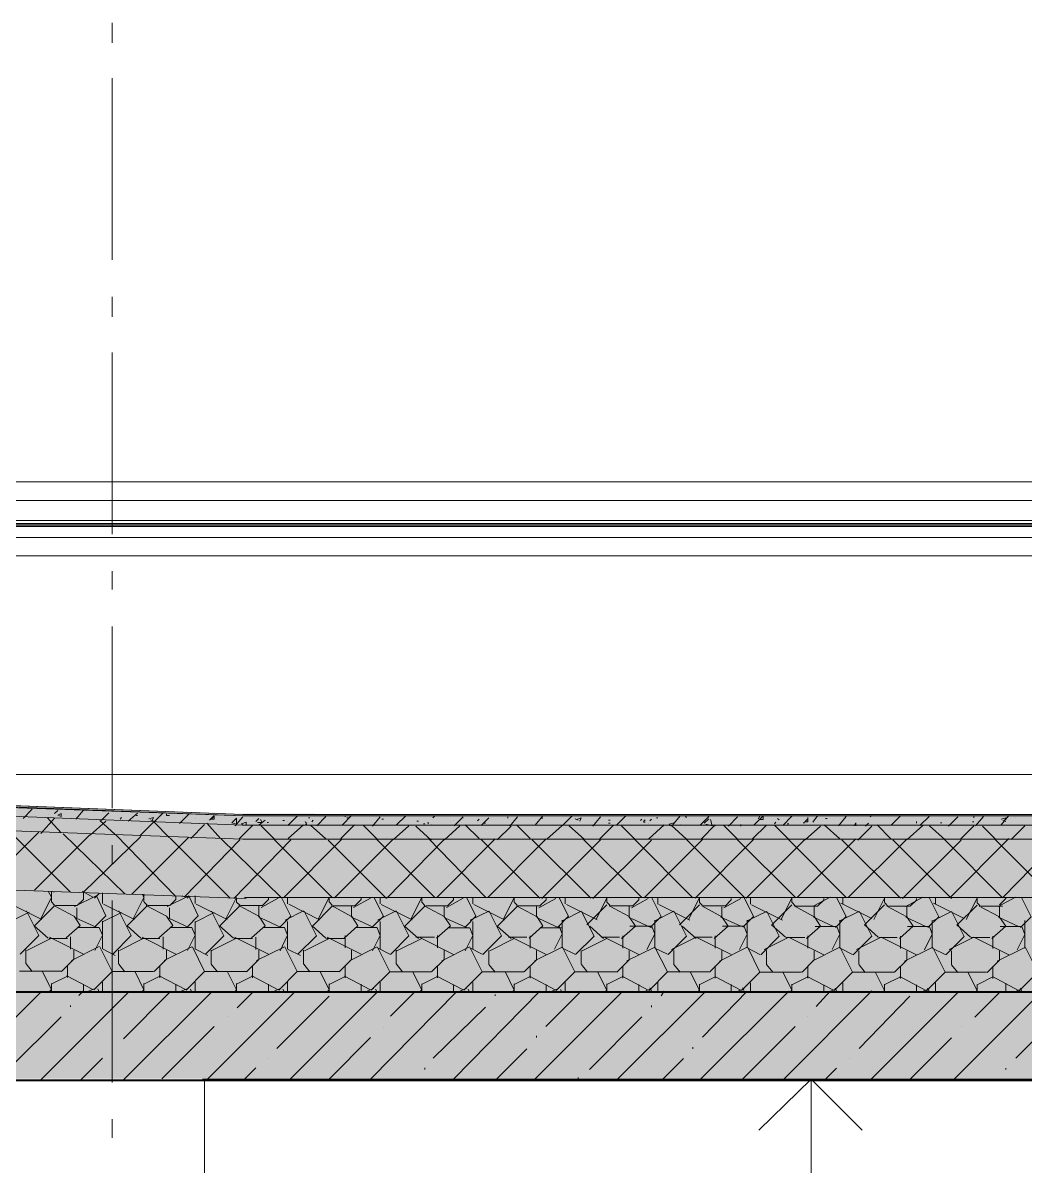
# Model space of a CAD drawing. Header units: millimetres. Extents: x -135211 to 49383, y -8033 to 228499.
# Drawn here: x -23593 to -20838, y 18884 to 22026 of the extents above; entities that cross this region are included whole.
import ezdxf

# ---------------------------------------------------------------- set-up
doc = ezdxf.new("R2010")
doc.units = ezdxf.units.MM
doc.layers.add('PDF _Геометрия', color=7, linetype='Continuous', true_color=0x1d1d1d)
doc.layers.add('PDF _Сплошная заливка', color=7, linetype='Continuous', true_color=0xffffff)

msp = doc.modelspace()

# ---------------------------------------------------------------- hatches: boundary and pattern name
at = {"layer": 'PDF _Сплошная заливка', "transparency": 33554559}
h = msp.add_hatch(color=256, dxfattribs=at)
h.paths.add_polyline_path([(-4971, 19881.6), (-5834.6, 19864.7), (-5834.6, 19843.5), (-5021.8, 19856.2), (-4755.1, 19856.2), (-4755.1, 19881.6)])
h.paths.add_polyline_path([(-263.8, 19932.4), (-263.8, 19953.9), (-752.3, 19953.9), (-1025.8, 19949.3), (-1284, 19945.1), (-1792, 19936.6), (-2050.2, 19932.4), (-2050.2, 19907), (-1792, 19911.3), (-1284, 19919.7), (-1025.8, 19923.9), (-517.8, 19932.4)])
h.paths.add_polyline_path([(-24290.7, 19898.6), (-24401.5, 19898.6), (-24401.5, 19877.4), (-24299.2, 19877.4), (-23969, 19864.7), (-23863.2, 19860.5), (-23533, 19847.8), (-23427.2, 19843.5), (-23097, 19830.8), (-22991.2, 19826.6), (-7646.3, 19822.4), (-7646.3, 19847.8), (-22991.2, 19852), (-23105.5, 19856.2)])
h = msp.add_hatch(color=256, dxfattribs=at)
h.paths.add_polyline_path([(-5021.8, 19856.2), (-5834.6, 19843.5), (-5834.6, 19801.2), (-4971, 19818.1), (-4755.1, 19818.1), (-4755.1, 19856.2)])
h.paths.add_polyline_path([(-263.8, 19894.3), (-263.8, 19928.5), (-750.4, 19928.5), (-1025.8, 19923.9), (-1284, 19919.7), (-1792, 19911.3), (-2050.2, 19907), (-2050.2, 19864.7), (-1377.1, 19877.4), (-1157, 19881.6), (-484, 19894.3)])
h.paths.add_polyline_path([(-24299.2, 19877.4), (-24401.5, 19877.4), (-24401.5, 19835.1), (-24290.7, 19835.1), (-23105.5, 19792.7), (-22991.2, 19788.5), (-7646.3, 19784.3), (-7646.3, 19822.4), (-22991.2, 19826.6), (-23097, 19830.8), (-23427.2, 19843.5), (-23533, 19847.8), (-23863.2, 19860.5), (-23969, 19864.7)])
h = msp.add_hatch(color=256, dxfattribs=at)
h.paths.add_polyline_path([(-4971, 19818.1), (-5834.6, 19801.2), (-5834.6, 19644.6), (-5021.8, 19657.3), (-4755.1, 19657.3), (-4755.1, 19818.1)])
h.paths.add_polyline_path([(-263.8, 19733.5), (-263.8, 19890.4), (-689, 19890.4), (-1157, 19881.6), (-1377.1, 19877.4), (-2050.2, 19864.7), (-2050.2, 19708.1), (-1792, 19712.3), (-1284, 19720.8), (-1025.8, 19725), (-517.8, 19733.5)])
h.paths.add_polyline_path([(-24290.7, 19835.1), (-24401.5, 19835.1), (-24401.5, 19674.2), (-24290.7, 19674.2), (-22987, 19627.6), (-7646.3, 19623.4), (-7646.3, 19784.3), (-22991.2, 19788.5), (-23105.5, 19792.7)])
h = msp.add_hatch(color=256, dxfattribs=at)
h.paths.add_polyline_path([(-5021.8, 19657.3), (-5834.6, 19644.6), (-5834.6, 19365.2), (-4755.1, 19365.2), (-4755.1, 19657.3)])
h.paths.add_polyline_path([(-263.8, 19365.2), (-263.8, 19729.5), (-754.4, 19729.5), (-1025.8, 19725), (-1284, 19720.8), (-1792, 19712.3), (-2050.2, 19708.1), (-2050.2, 19365.2)])
h.paths.add_polyline_path([(-24290.7, 19674.2), (-24401.5, 19674.2), (-24401.5, 19365.2), (-7646.3, 19365.2), (-7646.3, 19623.4), (-22987, 19627.6)])
h = msp.add_hatch(color=256, dxfattribs=at)
h.paths.add_polyline_path([(-77398.8, 19123.9), (-77398.8, 19364.2), (-103546, 19364.2), (-103546, 19123.9)])
h.paths.add_polyline_path([(146.8, 19123.9), (146.8, 19364.2), (-2304.2, 19364.2), (-2304.2, 19123.9)])
h.paths.add_polyline_path([(-4501.1, 19123.9), (-4501.1, 19364.2), (-25450.6, 19364.2), (-25450.6, 19123.9)])
h.paths.add_polyline_path([(-26102.5, 19123.9), (-26102.5, 19364.2), (-26352.2, 19364.2), (-26352.2, 19123.9)])

# ---------------------------------------------------------------- linework, layer by layer
at = {"layer": 'PDF _Геометрия', "color": 7, "lineweight": 9}
for points in [[(-23347.9, 21971.2), (-23347.9, 22026.2)], [(-23347.9, 21374.4), (-23347.9, 21873.8)], [(-23347.9, 21217.7), (-23347.9, 21272.7)], [(-23347.9, 20620.8), (-23347.9, 21120.3)], [(-7616, 20764.2), (-24430.7, 20764.2)], [(-7616, 20713.4), (-24430.7, 20713.4)], [(-7616, 20658.4), (-24430.7, 20658.4)], [(-24430.7, 20649.9), (-7616, 20649.9)], [(-12082, 20647.9), (-24426.4, 20647.9)], [(-24430.7, 20641.4), (-7616, 20641.4)], [(-12082, 20643.7), (-24426.4, 20643.7)], [(-23347.9, 20468.4), (-23347.9, 20519.3)], [(-23347.9, 19867.3), (-23347.9, 20366.9)], [(-24397.9, 19960.4), (-7651.1, 19960.4)], [(-24398, 19905.5), (-22988.2, 19850.4), (-24406.1, 19905.5)], [(-24405.7, 19363.4), (-7642.4, 19363.4), (-7642.4, 19621.6), (-7642.4, 19782.5), (-7642.4, 19820.6), (-7642.4, 19846), (-7642.4, 19850.2), (-22987.5, 19850.2)], [(-23347.9, 19714.9), (-23347.9, 19765.8)], [(-23347.9, 19113.8), (-23347.9, 19613.4)], [(-23592.7, 19119.9), (-23093.4, 19119.9), (-23093.4, 15237.9), (-23093.4, 15839), (-23093.4, 18539.9), (-23093.4, 19119.9)], [(-18197.5, 19123), (-23099.2, 19123)], [(-21854.5, 19120.7), (-21689.6, 19120.7)], [(-21693.1, 19122.5), (-21426.4, 19122.5), (-21426.4, 18821.9)], [(-21578, 19122), (-21277.2, 19122)], [(-23347.9, 18961.4), (-23347.9, 19012.2)]]:
    msp.add_lwpolyline(points, dxfattribs=at)
for points in [[(-24430.7, 20611.8), (-7616, 20611.8)], [(-24430.7, 20561), (-7616, 20561)]]:
    msp.add_lwpolyline(points, close=True, dxfattribs=at)
at = {"layer": 'PDF _Геометрия', "color": 7, "lineweight": 20}
for points in [[(-24406.1, 19897), (-22988.2, 19846.2), (-24406.1, 19901.3)], [(-22988.2, 19820.8), (-24406.1, 19875.8)], [(-22988.2, 19782.7), (-24406.1, 19833.5)], [(-7642.4, 19820.6), (-22987.5, 19820.6)], [(-7642.4, 19782.5), (-22987.5, 19782.5)], [(-22979.4, 19619.5), (-24401.5, 19670.3)], [(-7642.4, 19621.6), (-22983.7, 19621.6)]]:
    msp.add_lwpolyline(points, dxfattribs=at)
at = {"layer": 'PDF _Геометрия', "lineweight": 9}
for points in [[(-23592.8, 19839.3), (-23567.2, 19864.8)], [(-23447.7, 19836.9), (-23426.9, 19862.3)], [(-23544.2, 19798.1), (-23505.8, 19840.4)], [(-23488.3, 19799.9), (-23526.6, 19842.3)], [(-23523.4, 19851.4), (-23523.4, 19851.4)], [(-23523.4, 19842.9), (-23523.4, 19842.9)], [(-23505.8, 19853), (-23497.1, 19861.4)], [(-23407.9, 19793.5), (-23365.4, 19831.6)], [(-23339.1, 19795.2), (-23381.6, 19833.3)], [(-23377.6, 19833.6), (-23356.7, 19854.8)], [(-23325.6, 19837.2), (-23321.6, 19841.5)], [(-23303.3, 19832.2), (-23277.7, 19853.4)], [(-23281.7, 19847.1), (-23277.7, 19847.1)], [(-23246.7, 19837.8), (-23233.8, 19842), (-23237.9, 19833.6)], [(-23242.6, 19835.6), (-23233.8, 19831.4)], [(-23233.2, 19828.9), (-23207.5, 19854.3)], [(-23198.7, 19847.7), (-23198.7, 19852)], [(-23198.7, 19847.6), (-23190, 19847.6)], [(-23190, 19847.6), (-23190, 19847.6)], [(-23163, 19825.5), (-23137.3, 19851)], [(-23154.9, 19840.6), (-23154.9, 19840.6)], [(-23119.8, 19838), (-23119.8, 19838)], [(-23080, 19834.9), (-23067.1, 19847.6)], [(-23009.1, 19818.6), (-22988.2, 19844.1)], [(-22953.1, 19830.7), (-22944.3, 19839.1)], [(-22948.4, 19828.4), (-22935.5, 19828.4), (-22939.6, 19836.8)], [(-22943.7, 19821.9), (-22926.7, 19834.6)], [(-22878.2, 19833.6), (-22874.1, 19833.6)], [(-22865.3, 19831.3), (-22865.3, 19831.3)], [(-22864.7, 19820.3), (-22839, 19845.7)], [(-22808, 19840.8), (-22803.9, 19840.8)], [(-22799.2, 19830.1), (-22795.1, 19834.3)], [(-22795.1, 19847.1), (-22795.1, 19847.1)], [(-22785.1, 19818.9), (-22760, 19844.3)], [(-22714.9, 19822), (-22689.8, 19847.4)], [(-22707.4, 19843.4), (-22707.4, 19847.7)], [(-22702.7, 19841.1), (-22698.6, 19841.1)], [(-22631.9, 19818.4), (-22610.9, 19843.8)], [(-22606.2, 19837.3), (-22602.1, 19837.3)], [(-22565.8, 19821.4), (-22540.7, 19846.9)], [(-22509.7, 19831.4), (-22505.6, 19831.4)], [(-22465.8, 19841.2), (-22461.7, 19845.4)], [(-22409.1, 19833.9), (-22409.1, 19833.9)], [(-22407.9, 19818.6), (-22382.8, 19844)], [(-22382.8, 19839.8), (-22382.8, 19839.8)], [(-22343, 19832.7), (-22338.9, 19836.9)], [(-22333.6, 19819.5), (-22312.6, 19840.7)], [(-22259.9, 19844), (-22259.9, 19839.8)], [(-22254.7, 19818.1), (-22233.6, 19843.5)], [(-22184.5, 19821.2), (-22163.4, 19846.6)], [(-22167.5, 19840.2), (-22163.4, 19840.2)], [(-22109.7, 19819.8), (-22084.4, 19845.1)], [(-22075.7, 19838.7), (-22075.7, 19838.7)], [(-22075.1, 19838.5), (-22066.9, 19834.3)], [(-22071.1, 19836.3), (-22058.1, 19840.5), (-22062.2, 19832)], [(-22026.6, 19818.4), (-22005.5, 19843.7)], [(-21983.2, 19834.9), (-21979.1, 19834.9)], [(-21960.5, 19821.4), (-21935.3, 19846.8)], [(-21895.5, 19833.3), (-21891.4, 19837.6)], [(-21886.7, 19831), (-21882.6, 19835.3)], [(-21869.2, 19832.9), (-21865.1, 19837.1)], [(-21851.6, 19841), (-21847.5, 19841)], [(-21807.3, 19820.9), (-21786.1, 19846.3)], [(-21772.7, 19846), (-21768.6, 19841.8)], [(-21732.5, 19819.5), (-21707.1, 19844.9)], [(-21720.1, 19825.9), (-21707.1, 19838.6)], [(-21715.5, 19823.6), (-21698.4, 19819.4), (-21702.5, 19836.3)], [(-21653.5, 19818.1), (-21628.2, 19843.5)], [(-21583.3, 19821.1), (-21558, 19846.5)], [(-21570.9, 19838.2), (-21566.8, 19846.7)], [(-21566.2, 19836), (-21558, 19836), (-21558, 19844.4)], [(-21518.2, 19839.4), (-21514.1, 19835.2)], [(-21504.4, 19819.7), (-21479, 19845.1)], [(-21435.2, 19838), (-21435.2, 19842.3)], [(-21421.9, 19829.1), (-21408.8, 19846)], [(-21386.6, 19839.3), (-21382.5, 19839.3)], [(-21351.1, 19819.2), (-21329.9, 19844.6)], [(-21263.8, 19843.4), (-21259.7, 19847.6)], [(-21206.1, 19820.9), (-21180.7, 19846.3)], [(-21136.8, 19830.6), (-21136.8, 19826.4)], [(-21127.2, 19819.5), (-21101.7, 19844.9)], [(-21048.2, 19818.1), (-21022.8, 19843.5)], [(-20978.9, 19840.6), (-20978.9, 19844.8)], [(-20973.9, 19819), (-20952.6, 19844.4)], [(-20903.7, 19822), (-20882.4, 19847.4)], [(-20903.6, 19836.9), (-20891.2, 19841.2), (-20895.3, 19832.7)], [(-20899.4, 19834.9), (-20891.2, 19830.6)], [(-20864.8, 19840.7), (-20864.8, 19840.7)], [(-23702.4, 19648.7), (-23549.7, 19801.1)], [(-23462, 19636.4), (-23626.9, 19801.6)], [(-23271.6, 19791.2), (-23233.8, 19829.4)], [(-23190, 19786.2), (-23232.5, 19828.6)], [(-23131.3, 19784.5), (-23093.4, 19822.6)], [(-23049.6, 19783.8), (-23087.4, 19826.1)], [(-22999.7, 19782.3), (-22961.8, 19820.3)], [(-22992.2, 19824.9), (-22979.4, 19829.1), (-22979.4, 19820.6)], [(-22992.2, 19825.1), (-22988.2, 19820.8)], [(-22900.4, 19781.2), (-22938.3, 19819.3)], [(-22922, 19828), (-22918, 19828)], [(-22864.1, 19784), (-22821.5, 19822.1)], [(-22812.7, 19822), (-22816.7, 19830.5)], [(-22816.7, 19819.8), (-22812.7, 19828.3)], [(-22760, 19782.9), (-22802, 19821.1)], [(-22719, 19783.7), (-22681.1, 19821.8)], [(-22619.6, 19782.6), (-22657.6, 19820.7)], [(-22574, 19781), (-22531.9, 19819.1)], [(-22470.5, 19780), (-22512.6, 19818)], [(-22492.1, 19824.7), (-22488, 19824.7)], [(-22479.3, 19824.6), (-22479.3, 19828.8)], [(-22470.5, 19822.3), (-22470.5, 19822.3)], [(-22435.4, 19821.7), (-22435.4, 19821.7)], [(-22433.7, 19780.7), (-22391.5, 19818.8)], [(-22417.8, 19829.9), (-22417.8, 19829.9)], [(-22338.9, 19784), (-22377, 19822.1)], [(-22325.4, 19826.1), (-22321.3, 19826.1)], [(-22289.3, 19780.3), (-22251.1, 19818.4)], [(-22198.5, 19783.7), (-22236.6, 19821.8)], [(-22224.8, 19820.1), (-22224.8, 19820.1)], [(-22153, 19782.1), (-22110.8, 19820.2)], [(-22049.3, 19781), (-22091.6, 19819.1)], [(-22009.6, 19820.5), (-22005.5, 19820.5)], [(-22008.6, 19781.8), (-21970.4, 19819.9)], [(-21983.2, 19826.4), (-21979.1, 19826.4)], [(-21909, 19780.7), (-21947.2, 19818.8)], [(-21886.7, 19828.9), (-21882.6, 19828.9)], [(-21882.6, 19820.4), (-21882.6, 19820.4)], [(-21873.9, 19824.5), (-21873.9, 19824.5)], [(-21872.4, 19783.6), (-21830, 19821.7)], [(-21816.7, 19823.3), (-21803.7, 19827.6), (-21807.8, 19819.1)], [(-21816.5, 19823.5), (-21812.4, 19819.2)], [(-21768.6, 19782.5), (-21811, 19820.6)], [(-21786.1, 19823), (-21786.1, 19823)], [(-21727.9, 19783.2), (-21689.6, 19821.3)], [(-21693.7, 19819.2), (-21689.6, 19819.2)], [(-21628.2, 19782.1), (-21666.5, 19820.3)], [(-21619.4, 19822.2), (-21619.4, 19818)], [(-21587.6, 19782.8), (-21549.2, 19821)], [(-21527, 19824.7), (-21522.9, 19829)], [(-21487.8, 19781.8), (-21526.2, 19819.9)], [(-21491.9, 19824.1), (-21487.8, 19824.1)], [(-21448, 19827.6), (-21443.9, 19827.6)], [(-21442.6, 19780.2), (-21400.1, 19818.4)], [(-21347.4, 19783.6), (-21390, 19821.7)], [(-21307.7, 19818.8), (-21303.5, 19827.2), (-21303.5, 19818.8)], [(-21297.4, 19779.9), (-21259.7, 19818)], [(-21276.7, 19818.2), (-21268.4, 19826.6)], [(-21207, 19783.3), (-21244.8, 19821.3)], [(-21161.9, 19781.7), (-21119.3, 19819.8)], [(-21057.9, 19780.6), (-21100.5, 19818.7)], [(-21070.8, 19827.3), (-21066.6, 19827.3)], [(-21016.8, 19781.4), (-20978.9, 19819.4)], [(-20983, 19830), (-20978.9, 19830)], [(-20917.5, 19780.2), (-20955.4, 19818.3)], [(-20876.4, 19781), (-20838.5, 19819.1)], [(-23561.5, 19641.9), (-23409.3, 19794.3)], [(-23312.8, 19631.7), (-23482, 19796.8)], [(-23425.4, 19637.3), (-23268.9, 19789.7)], [(-23189.3, 19599.7), (-23172.4, 19616.6), (-23172.4, 19625.1), (-23337.8, 19794.4)], [(-23294, 19630.8), (-23137.3, 19787.4)], [(-23023.3, 19620.3), (-23188.2, 19785.4)], [(-23149.1, 19624.1), (-22996.9, 19780.7)], [(-22882.9, 19622.1), (-23048, 19783)], [(-23012.9, 19619.5), (-22856.5, 19780.4)], [(-22742.5, 19621.8), (-22903.1, 19782.7)], [(-22876.8, 19621.3), (-22716.2, 19782.1)], [(-22593.3, 19619.1), (-22754.2, 19780)], [(-22736.6, 19621), (-22575.8, 19781.8)], [(-22461.7, 19623.3), (-22622.7, 19784.1)], [(-22591.7, 19620.6), (-22435.4, 19781.4)], [(-22321.3, 19622.9), (-22477.8, 19783.8)], [(-22455.6, 19622.4), (-22295, 19783.3)], [(-22172.2, 19620.2), (-22332.9, 19781.1)], [(-22315.4, 19622), (-22154.6, 19782.9)], [(-22031.8, 19619.9), (-22192.8, 19780.7)], [(-22166.5, 19619.4), (-22005.5, 19780.3)], [(-21891.4, 19621.6), (-22052.6, 19782.5)], [(-22026.3, 19619.1), (-21865.1, 19780)], [(-21751, 19621.3), (-21911.7, 19782.2)], [(-21885.4, 19620.8), (-21724.7, 19781.7)], [(-21610.6, 19623.1), (-21771.5, 19784)], [(-21745.2, 19620.5), (-21584.3, 19781.4)], [(-21470.3, 19622.7), (-21631.3, 19783.6)], [(-21605.1, 19620.1), (-21443.9, 19781)], [(-21329.9, 19622.4), (-21490.5, 19783.3)], [(-21464.2, 19622), (-21303.5, 19782.8)], [(-21180.7, 19619.8), (-21341.5, 19780.6)], [(-21324, 19621.6), (-21163.2, 19782.5)], [(-21040.3, 19619.4), (-21201.4, 19780.3)], [(-21175.1, 19619), (-21014, 19779.8)], [(-20899.9, 19621.2), (-21060.5, 19782.1)], [(-21043, 19623), (-20882.4, 19783.9)], [(-20759.6, 19620.9), (-20920.3, 19781.7)], [(-20898.6, 19622.7), (-20742, 19783.5)], [(-23544.2, 19563.3), (-23514.6, 19622.6), (-23523.3, 19639.6)], [(-23514.6, 19609.9), (-23514.6, 19639.6)], [(-23509.9, 19637.2), (-23505.8, 19637.2)], [(-23451.1, 19597.2), (-23391.8, 19626.8)], [(-23443.7, 19599.9), (-23426.9, 19616.8), (-23426.9, 19638)], [(-23400.5, 19622.8), (-23430.2, 19639.7)], [(-23395.8, 19620.3), (-23383, 19632.9)], [(-23395.1, 19541.7), (-23365.4, 19571.3), (-23391, 19626.4)], [(-23374.2, 19605.3), (-23374.2, 19635)], [(-23289.8, 19563.2), (-23260.2, 19622.4), (-23264.2, 19630.9)], [(-23260.2, 19609.7), (-23260.2, 19630.9)], [(-23196.7, 19596.9), (-23137.3, 19626.6)], [(-23146.1, 19622.5), (-23154.9, 19626.8)], [(-23141.4, 19620.2), (-23137.3, 19624.4)], [(-23140.7, 19541.4), (-23111, 19571.1), (-23136.7, 19626.1)], [(-23119.8, 19605.1), (-23119.8, 19626.3)], [(-23005.7, 19609.5), (-23005.7, 19622.2), (-23035.5, 19562.9)], [(-22938.3, 19594.7), (-22891.6, 19620.1)], [(-22934.9, 19599.4), (-22918, 19616.4), (-22918, 19620.6)], [(-22886.3, 19541.2), (-22856.5, 19570.9), (-22882.3, 19621.6)], [(-22865.3, 19604.9), (-22865.3, 19621.8)], [(-22751.3, 19609.3), (-22751.3, 19621.9), (-22781.1, 19562.7)], [(-22684, 19594.5), (-22637.2, 19619.9)], [(-22680.5, 19599.2), (-22663.5, 19616.2), (-22663.5, 19620.4)], [(-22632, 19541), (-22602.1, 19570.6), (-22627.2, 19621.4)], [(-22610.9, 19604.7), (-22610.9, 19621.6)], [(-22496.8, 19609), (-22496.8, 19621.7), (-22526.7, 19562.4)], [(-22429, 19594.2), (-22382.8, 19619.7)], [(-22426.1, 19598.9), (-22409.1, 19615.9), (-22409.1, 19620.1)], [(-22377.6, 19540.8), (-22347.7, 19570.4), (-22372.8, 19621.2)], [(-22356.4, 19604.4), (-22356.4, 19621.4)], [(-22242.4, 19608.8), (-22242.4, 19621.5), (-22272.3, 19562.2)], [(-22174.6, 19594), (-22128.3, 19619.4)], [(-22171.7, 19598.7), (-22154.6, 19615.7), (-22154.6, 19619.9)], [(-22122.5, 19540.5), (-22093.2, 19570.2), (-22118.4, 19620.9)], [(-22102, 19604.2), (-22102, 19621.1)], [(-21987.9, 19608.5), (-21987.9, 19621.2), (-22017.3, 19561.9)], [(-21920.3, 19593.8), (-21873.9, 19619.2)], [(-21917.3, 19598.5), (-21900.2, 19615.4), (-21900.2, 19619.7)], [(-21868.1, 19540.3), (-21838.8, 19569.9), (-21864, 19620.7)], [(-21847.5, 19604), (-21847.5, 19620.9)], [(-21733.5, 19608.3), (-21733.5, 19621), (-21762.9, 19561.7)], [(-21666, 19593.6), (-21619.4, 19619)], [(-21662.8, 19598.3), (-21645.7, 19615.2), (-21645.7, 19619.5)], [(-21613.8, 19540.1), (-21584.3, 19569.7), (-21609.7, 19620.5)], [(-21593.1, 19603.7), (-21593.1, 19620.6)], [(-21479, 19608.1), (-21479, 19620.8), (-21508.5, 19561.5)], [(-21420.4, 19597.8), (-21373.7, 19623.2)], [(-21408.4, 19598.1), (-21391.3, 19615), (-21391.3, 19619.2)], [(-21359.4, 19539.8), (-21329.9, 19569.5), (-21355.3, 19620.3)], [(-21338.6, 19603.5), (-21338.6, 19620.4)], [(-21224.6, 19607.8), (-21224.6, 19620.5), (-21254.1, 19561.3)], [(-21166, 19597.6), (-21119.3, 19623)], [(-21154, 19597.8), (-21136.8, 19614.8), (-21136.8, 19619)], [(-21105, 19539.6), (-21075.4, 19569.2), (-21100.9, 19620.1)], [(-21084.2, 19603.3), (-21084.2, 19620.2)], [(-20970.1, 19607.6), (-20970.1, 19620.3), (-20999.7, 19561.1)], [(-20911.7, 19597.3), (-20864.8, 19622.7)], [(-20908.4, 19602), (-20891.2, 19619), (-20891.2, 19623.2)], [(-20850.6, 19539.4), (-20821, 19569), (-20846.5, 19619.8)], [(-23627.1, 19555.9), (-23576, 19581.3)], [(-23540.9, 19561.7), (-23625.7, 19604)], [(-23600.8, 19466.6), (-23549.7, 19517.4), (-23583.3, 19585.2)], [(-23561, 19544.1), (-23505.8, 19599.1)], [(-23505.8, 19601.3), (-23514.6, 19609.8)], [(-23453.2, 19570.7), (-23508.4, 19600.3)], [(-23503.7, 19600.2), (-23444.4, 19600.2)], [(-23444.4, 19564.2), (-23444.4, 19593.8)], [(-23372.1, 19555.7), (-23321.6, 19581)], [(-23286.5, 19561.4), (-23371.4, 19603.8)], [(-23345.8, 19466.4), (-23295.3, 19517.2), (-23329, 19584.9)], [(-23306.7, 19543.9), (-23251.4, 19598.9)], [(-23251.4, 19601.1), (-23260.1, 19609.5)], [(-23198.7, 19570.5), (-23254.1, 19600.1)], [(-23249.4, 19600), (-23190, 19600)], [(-23190, 19563.9), (-23190, 19593.6)], [(-23117.8, 19555.5), (-23067.1, 19580.8)], [(-23032, 19561.2), (-23116.5, 19603.6)], [(-23091.5, 19466.2), (-23040.8, 19517), (-23074.6, 19584.7)], [(-23051.7, 19543.7), (-22996.9, 19598.7)], [(-22996.9, 19600.9), (-23005.7, 19609.3)], [(-22944.3, 19570.2), (-22999.1, 19599.9)], [(-22995, 19599.8), (-22935.5, 19599.8)], [(-22944.3, 19568.2), (-22944.3, 19597.8)], [(-22872.2, 19559.7), (-22821.5, 19585.1)], [(-22777.6, 19561), (-22862.3, 19603.3)], [(-22837.2, 19466), (-22786.4, 19516.8), (-22820.2, 19584.4)], [(-22797.4, 19543.4), (-22742.5, 19598.5)], [(-22742.5, 19600.6), (-22750.6, 19609.1)], [(-22689.8, 19570.1), (-22744.8, 19599.7)], [(-22740.1, 19599.5), (-22681.1, 19599.5)], [(-22689.8, 19568), (-22689.8, 19597.6)], [(-22617.9, 19559.5), (-22567, 19584.9)], [(-22523.1, 19560.8), (-22608, 19603.1)], [(-22582.8, 19465.7), (-22531.9, 19516.5), (-22565.9, 19584.2)], [(-22543.1, 19543.2), (-22488, 19598.2)], [(-22488, 19600.4), (-22496.2, 19608.8)], [(-22435.4, 19569.8), (-22490.4, 19599.4)], [(-22485.8, 19599.2), (-22426.6, 19599.2)], [(-22435.4, 19567.7), (-22435.4, 19597.3)], [(-22363.6, 19559.2), (-22312.6, 19584.6)], [(-22268.7, 19560.6), (-22353.1, 19602.9)], [(-22328.5, 19465.5), (-22277.5, 19516.3), (-22311.5, 19584)], [(-22288.7, 19542.9), (-22233.6, 19598)], [(-22233.6, 19600.1), (-22241.8, 19608.6)], [(-22180.9, 19569.6), (-22236.1, 19599.2)], [(-22231.4, 19599.1), (-22172.2, 19599.1)], [(-22180.9, 19567.5), (-22180.9, 19597.1)], [(-22108.6, 19559), (-22058.1, 19584.4)], [(-22014.2, 19560.3), (-22098.8, 19602.6)], [(-22073.5, 19465.2), (-22023, 19516.1), (-22057.1, 19583.8)], [(-22043.2, 19547.2), (-21987.9, 19602.2)], [(-21979.1, 19599.9), (-21987.3, 19608.4)], [(-21926.5, 19569.3), (-21981.8, 19598.9)], [(-21977.1, 19598.8), (-21917.7, 19598.8)], [(-21926.5, 19567.3), (-21926.5, 19596.9)], [(-21854.2, 19558.8), (-21803.7, 19584.1)], [(-21759.8, 19560), (-21844.6, 19602.4)], [(-21819.2, 19465), (-21768.6, 19515.8), (-21802.8, 19583.6)], [(-21788.2, 19547), (-21733.5, 19601.9)], [(-21724.7, 19599.7), (-21732.9, 19608.2)], [(-21672.1, 19569.1), (-21726.8, 19598.8)], [(-21722.8, 19598.6), (-21663.3, 19598.6)], [(-21672.1, 19567), (-21672.1, 19596.6)], [(-21599.9, 19558.5), (-21549.2, 19583.9)], [(-21505.3, 19559.8), (-21590.3, 19602.2)], [(-21564.8, 19464.8), (-21514.1, 19515.6), (-21547.7, 19583.3)], [(-21533.9, 19546.7), (-21479, 19601.7)], [(-21470.3, 19599.4), (-21478.5, 19607.9)], [(-21417.6, 19568.9), (-21472.5, 19598.6)], [(-21467.8, 19598.4), (-21408.8, 19598.4)], [(-21417.6, 19566.8), (-21417.6, 19596.4)], [(-21345.6, 19558.3), (-21294.8, 19583.7)], [(-21259.7, 19564.1), (-21344.1, 19606.4)], [(-21310.5, 19464.5), (-21259.7, 19515.4), (-21293.3, 19583.1)], [(-21279.5, 19546.5), (-21224.6, 19601.5)], [(-21215.8, 19599.2), (-21224, 19607.7)], [(-21163.2, 19568.7), (-21218.2, 19598.3)], [(-21213.5, 19598.2), (-21154.4, 19598.2)], [(-21163.2, 19566.6), (-21163.2, 19596.2)], [(-21091.2, 19558.1), (-21040.3, 19583.5)], [(-21005.2, 19563.8), (-21089.9, 19606.1)], [(-21056.2, 19464.3), (-21005.2, 19515.1), (-21039, 19582.8)], [(-21025.2, 19546.3), (-20970.1, 19601.3)], [(-20961.4, 19599), (-20969.6, 19607.5)], [(-20908.7, 19568.5), (-20963.8, 19598.1)], [(-20959.2, 19597.9), (-20899.9, 19597.9)], [(-20908.7, 19566.3), (-20908.7, 19596)], [(-23474, 19511.2), (-23435.6, 19545), (-23452.5, 19570.4)], [(-23391.8, 19540), (-23447, 19565.4)], [(-23374.2, 19480.4), (-23374.2, 19556.6)], [(-23219, 19510.9), (-23181.2, 19544.8), (-23198.1, 19570.2)], [(-23137.3, 19539.7), (-23192, 19565.1)], [(-23119.8, 19480.1), (-23119.8, 19556.4)], [(-22964.6, 19510.7), (-22926.7, 19544.5), (-22943.7, 19570)], [(-22882.9, 19539.5), (-22937.7, 19564.9)], [(-22865.3, 19480), (-22865.3, 19556.1)], [(-22710.3, 19510.4), (-22672.3, 19544.3), (-22689.2, 19569.7)], [(-22628.4, 19539.3), (-22683.4, 19564.7)], [(-22610.9, 19479.7), (-22610.9, 19555.9)], [(-22455.9, 19510.2), (-22417.8, 19544.1), (-22434.8, 19569.5)], [(-22374, 19539.1), (-22429.1, 19564.5)], [(-22356.4, 19479.5), (-22356.4, 19555.7)], [(-22201.5, 19510), (-22163.4, 19543.9), (-22180.4, 19569.3)], [(-22119.5, 19538.8), (-22174.7, 19564.3)], [(-22110.8, 19483.7), (-22110.8, 19559.9)], [(-21947.2, 19509.7), (-21909, 19543.6), (-21926, 19569)], [(-21865.1, 19538.6), (-21920.4, 19564)], [(-21856.3, 19483.5), (-21856.3, 19559.7)], [(-21692.8, 19509.5), (-21654.5, 19543.4), (-21671.6, 19568.8)], [(-21619.4, 19542.8), (-21674.2, 19568.2)], [(-21601.9, 19483.3), (-21601.9, 19559.5)], [(-21438.5, 19509.3), (-21400.1, 19543.2), (-21417.2, 19568.6)], [(-21365, 19542.6), (-21419.9, 19568)], [(-21347.4, 19483), (-21347.4, 19559.2)], [(-21183.4, 19509.1), (-21145.6, 19542.9), (-21162.8, 19568.4)], [(-21110.5, 19542.4), (-21165.5, 19567.8)], [(-21093, 19482.8), (-21093, 19559)], [(-20929.1, 19508.9), (-20891.2, 19542.8), (-20908.4, 19568.1)], [(-20856.1, 19542.1), (-20911.2, 19567.6)], [(-20838.5, 19482.6), (-20838.5, 19558.7)], [(-23523.4, 19510.5), (-23561.7, 19544.4)], [(-23442.3, 19539.8), (-23383, 19539.8)], [(-23395.1, 19476.2), (-23374.2, 19518.5), (-23383, 19539.7)], [(-23268.9, 19510.3), (-23306.7, 19544.2)], [(-23188, 19539.6), (-23128.5, 19539.6)], [(-23140.7, 19476), (-23119.8, 19518.3), (-23128.5, 19539.4)], [(-23014.5, 19510.1), (-23052.3, 19543.9)], [(-22933.7, 19539.4), (-22874.1, 19539.4)], [(-22886.3, 19475.7), (-22865.3, 19518.1), (-22874.1, 19539.2)], [(-22760, 19509.9), (-22798, 19543.7)], [(-22707.4, 19483.6), (-22707.4, 19517.5)], [(-22678.7, 19539.1), (-22619.6, 19539.1)], [(-22631.9, 19475.5), (-22610.9, 19517.8), (-22619, 19539)], [(-22505.6, 19509.6), (-22543.6, 19543.5)], [(-22452.9, 19483.4), (-22452.9, 19517.3)], [(-22424.4, 19538.9), (-22365.2, 19538.9)], [(-22377.5, 19475.3), (-22356.4, 19517.6), (-22364.6, 19538.8)], [(-22251.1, 19509.4), (-22289.3, 19543.2)], [(-22198.5, 19483.1), (-22198.5, 19517)], [(-22170.1, 19538.7), (-22110.8, 19538.7)], [(-22131.9, 19479.5), (-22110.8, 19521.8), (-22118.9, 19543)], [(-21996.7, 19509.2), (-22034.9, 19543.1)], [(-21944, 19482.9), (-21944, 19516.8)], [(-21924.5, 19542.9), (-21865.1, 19542.9)], [(-21877.5, 19479.2), (-21856.3, 19521.6), (-21864.5, 19542.8)], [(-21742.2, 19508.9), (-21780.5, 19542.8)], [(-21689.6, 19482.7), (-21689.6, 19516.5)], [(-21670.2, 19542.7), (-21610.6, 19542.7)], [(-21623.1, 19479), (-21601.9, 19521.3), (-21610.1, 19542.6)], [(-21496.6, 19513.2), (-21534.9, 19547)], [(-21415.2, 19542.4), (-21356.2, 19542.4)], [(-21368.7, 19478.8), (-21347.4, 19521.1), (-21355.7, 19542.3)], [(-21242.1, 19512.9), (-21279.9, 19546.8)], [(-21160.9, 19542.2), (-21101.7, 19542.2)], [(-21114.3, 19478.5), (-21093, 19520.9), (-21101.2, 19542)], [(-20987.7, 19512.7), (-21025.5, 19546.6)], [(-20906.6, 19542), (-20847.3, 19542)], [(-20859.9, 19478.4), (-20838.5, 19520.7), (-20846.8, 19541.9)], [(-23582.6, 19476.5), (-23514.6, 19510.4)], [(-23521.2, 19509.6), (-23470.7, 19509.6)], [(-23426.9, 19466.6), (-23519.8, 19513.2)], [(-23462, 19479.8), (-23462, 19513.7)], [(-23459.1, 19448.9), (-23383, 19487)], [(-23398.4, 19367.8), (-23347.9, 19418.6), (-23381.6, 19486.3)], [(-23327.6, 19476.3), (-23260.2, 19510.1)], [(-23266.9, 19509.4), (-23216.3, 19509.4)], [(-23172.4, 19466.4), (-23265.6, 19512.9)], [(-23207.5, 19479.6), (-23207.5, 19513.4)], [(-23204.9, 19448.7), (-23128.5, 19486.7)], [(-23144.1, 19367.6), (-23093.4, 19418.4), (-23127.2, 19486.1)], [(-23073.3, 19476.1), (-23005.7, 19510)], [(-23012.6, 19509.2), (-22961.8, 19509.2)], [(-22918, 19466.2), (-23011.3, 19512.7)], [(-22953.1, 19479.4), (-22953.1, 19513.2)], [(-22950.6, 19448.4), (-22874.1, 19486.5)], [(-22889.8, 19367.3), (-22839, 19418.1), (-22872.9, 19485.9)], [(-22819, 19475.8), (-22751.3, 19509.7)], [(-22758.2, 19508.9), (-22707.4, 19508.9)], [(-22663.5, 19465.9), (-22756.4, 19512.5)], [(-22695.6, 19448.2), (-22619.6, 19486.3)], [(-22635.5, 19367.1), (-22584.6, 19417.9), (-22618.5, 19485.6)], [(-22564.7, 19475.6), (-22496.8, 19509.5)], [(-22512.7, 19513.2), (-22461.7, 19513.2)], [(-22409.1, 19465.6), (-22502.2, 19512.2)], [(-22441.4, 19447.9), (-22365.2, 19486.1)], [(-22381.1, 19366.9), (-22330.1, 19417.7), (-22364.1, 19485.4)], [(-22309.8, 19475.4), (-22242.4, 19509.2)], [(-22258.3, 19512.9), (-22207.3, 19512.9)], [(-22154.6, 19465.4), (-22248, 19512)], [(-22187.1, 19447.7), (-22110.8, 19485.8)], [(-22126.8, 19366.7), (-22075.7, 19417.5), (-22109.7, 19485.2)], [(-22055.5, 19475.1), (-21987.9, 19509)], [(-22003.3, 19512.7), (-21952.8, 19512.7)], [(-21900.2, 19465.2), (-21993, 19511.8)], [(-21932.8, 19447.5), (-21856.3, 19485.6)], [(-21871.8, 19366.4), (-21821.2, 19417.2), (-21855.4, 19485)], [(-21809.9, 19479.4), (-21742.2, 19513.3)], [(-21749, 19512.5), (-21698.4, 19512.5)], [(-21645.7, 19465), (-21738.8, 19511.5)], [(-21677.9, 19447.2), (-21601.9, 19485.4)], [(-21555.7, 19479.2), (-21487.8, 19513)], [(-21494.7, 19512.2), (-21443.9, 19512.2)], [(-21391.3, 19464.7), (-21484.6, 19511.3)], [(-21435.2, 19482.5), (-21435.2, 19516.3)], [(-21423.6, 19447), (-21347.4, 19485.1)], [(-21301.4, 19478.9), (-21233.4, 19512.8)], [(-21240.3, 19512), (-21189.5, 19512)], [(-21136.8, 19464.5), (-21229.7, 19511.1)], [(-21180.7, 19482.2), (-21180.7, 19516.1)], [(-21046.4, 19478.7), (-20978.9, 19512.6)], [(-20986, 19511.8), (-20935, 19511.8)], [(-20882.4, 19464.3), (-20975.4, 19510.9)], [(-20926.3, 19482), (-20926.3, 19515.9)], [(-23584.8, 19439.7), (-23584.8, 19477.8)], [(-23486.9, 19418.3), (-23453.2, 19452.2), (-23453.2, 19477.6)], [(-23339.1, 19462.9), (-23372.8, 19479.8)], [(-23330.3, 19439.5), (-23330.3, 19477.5)], [(-23232.5, 19418.1), (-23198.7, 19452), (-23198.7, 19477.3)], [(-23084.7, 19462.6), (-23118.5, 19479.5)], [(-23075.9, 19439.2), (-23075.9, 19477.3)], [(-22978.1, 19417.9), (-22944.3, 19451.7), (-22944.3, 19477.2)], [(-22830.2, 19462.4), (-22864.1, 19479.3)], [(-22821.5, 19439), (-22821.5, 19477.1)], [(-22723.7, 19417.6), (-22689.8, 19451.5), (-22689.8, 19476.9)], [(-22584.6, 19466.6), (-22618.5, 19483.6)], [(-22567, 19438.8), (-22567, 19476.9)], [(-22469.4, 19417.4), (-22435.4, 19451.3), (-22435.4, 19476.6)], [(-22330.1, 19466.4), (-22364.1, 19483.3)], [(-22312.6, 19438.5), (-22312.6, 19476.6)], [(-22215, 19417.2), (-22180.9, 19451), (-22180.9, 19476.4)], [(-22075.7, 19466.2), (-22109.7, 19483.1)], [(-22058.1, 19438.3), (-22058.1, 19476.4)], [(-21960.6, 19416.9), (-21926.5, 19450.8), (-21926.5, 19476.2)], [(-21821.2, 19465.9), (-21855.4, 19482.9)], [(-21803.7, 19438.1), (-21803.7, 19476.2)], [(-21705.6, 19416.7), (-21672.1, 19450.6), (-21672.1, 19476)], [(-21617.5, 19366.2), (-21566.8, 19417), (-21600.3, 19484.7)], [(-21566.8, 19465.7), (-21600.3, 19482.7)], [(-21549.2, 19437.9), (-21549.2, 19476)], [(-21451.2, 19416.5), (-21417.6, 19450.3), (-21417.6, 19475.8)], [(-21363.1, 19366), (-21312.3, 19416.8), (-21346, 19484.5)], [(-21312.3, 19465.5), (-21346, 19482.4)], [(-21294.8, 19437.6), (-21294.8, 19475.8)], [(-21196.8, 19416.3), (-21163.2, 19450.1), (-21163.2, 19475.5)], [(-21169.3, 19446.8), (-21093, 19484.9)], [(-21108.8, 19365.7), (-21057.9, 19416.5), (-21091.6, 19484.3)], [(-21057.9, 19465.2), (-21091.6, 19482.2)], [(-21040.3, 19437.4), (-21040.3, 19475.5)], [(-20942.5, 19416), (-20908.7, 19449.9), (-20908.7, 19475.3)], [(-20915, 19446.6), (-20838.5, 19484.7)], [(-20854.5, 19365.5), (-20803.4, 19416.3), (-20837.2, 19484.1)], [(-23567.2, 19418.2), (-23584.1, 19439.4)], [(-23470.7, 19401.7), (-23470.7, 19435.6)], [(-23312.8, 19417.9), (-23329.7, 19439.1)], [(-23216.3, 19401.5), (-23216.3, 19435.3)], [(-23058.4, 19417.8), (-23075.2, 19438.9)], [(-22961.8, 19401.3), (-22961.8, 19435.1)], [(-22803.9, 19417.5), (-22820.8, 19438.7)], [(-22707.4, 19401), (-22707.4, 19434.9)], [(-22549.5, 19417.3), (-22566.4, 19438.4)], [(-22452.9, 19400.8), (-22452.9, 19434.6)], [(-22295, 19417), (-22312, 19438.2)], [(-22198.5, 19400.6), (-22198.5, 19434.4)], [(-22040.6, 19416.8), (-22057.6, 19438)], [(-21944, 19400.3), (-21944, 19434.2)], [(-21786.1, 19416.6), (-21803.2, 19437.8)], [(-21689.6, 19400.1), (-21689.6, 19433.9)], [(-21531.7, 19416.4), (-21548.8, 19437.5)], [(-21435.2, 19399.9), (-21435.2, 19433.7)], [(-21277.2, 19416.1), (-21294.4, 19437.3)], [(-21180.7, 19399.7), (-21180.7, 19433.5)], [(-21022.8, 19415.9), (-21040, 19437.1)], [(-20926.3, 19399.4), (-20926.3, 19433.3)], [(-23602.7, 19419), (-23488.3, 19419)], [(-23518.6, 19364.4), (-23514.6, 19368.7), (-23540.2, 19419.5)], [(-23513.1, 19384.8), (-23470.7, 19406)], [(-23400.5, 19368.8), (-23472.6, 19406.9)], [(-23347.9, 19418.7), (-23233.8, 19418.7)], [(-23264.2, 19364.2), (-23260.2, 19368.4), (-23285.8, 19419.2)], [(-23258.8, 19384.5), (-23216.3, 19405.7)], [(-23146.1, 19368.6), (-23218.3, 19406.6)], [(-23093.7, 19418.5), (-22979.4, 19418.5)], [(-23009.8, 19363.9), (-23005.7, 19368.2), (-23031.4, 19419)], [(-23004.4, 19384.3), (-22961.8, 19405.5)], [(-22891.6, 19368.3), (-22963.4, 19406.4)], [(-22839.5, 19418.3), (-22724.9, 19418.3)], [(-22755.3, 19363.7), (-22751.3, 19367.9), (-22776.3, 19418.8)], [(-22749.4, 19384.1), (-22707.4, 19405.2)], [(-22637.2, 19368.1), (-22709.1, 19406.1)], [(-22584.6, 19418), (-22470.5, 19418)], [(-22500.9, 19363.5), (-22496.8, 19367.7), (-22521.9, 19418.5)], [(-22495.1, 19383.9), (-22452.9, 19405)], [(-22382.8, 19367.8), (-22454.8, 19405.9)], [(-22330.4, 19417.8), (-22216, 19417.8)], [(-22246.4, 19363.3), (-22242.4, 19367.5), (-22267.6, 19418.3)], [(-22240.7, 19383.6), (-22198.5, 19404.8)], [(-22128.3, 19367.6), (-22200.5, 19405.7)], [(-22075.6, 19417.6), (-21961.6, 19417.6)], [(-21992, 19363), (-21987.9, 19367.3), (-22013.2, 19418)], [(-21986.4, 19383.4), (-21944, 19404.6)], [(-21873.9, 19367.4), (-21945.6, 19405.4)], [(-21821.4, 19417.3), (-21707.1, 19417.3)], [(-21737.6, 19362.8), (-21733.5, 19367), (-21758.8, 19417.8)], [(-21732, 19383.2), (-21689.6, 19404.3)], [(-21619.4, 19367.2), (-21691.3, 19405.2)], [(-21567.2, 19417.1), (-21452.7, 19417.1)], [(-21483.1, 19362.5), (-21479, 19366.8), (-21504.4, 19417.6)], [(-21477.7, 19382.9), (-21435.2, 19404.1)], [(-21365, 19366.9), (-21437, 19405)], [(-21312.3, 19416.9), (-21198.3, 19416.9)], [(-21228.7, 19362.3), (-21224.6, 19366.5), (-21250, 19417.4)], [(-21223.3, 19382.7), (-21180.7, 19403.9)], [(-21110.5, 19366.6), (-21182.7, 19404.7)], [(-21058.1, 19416.6), (-20943.8, 19416.6)], [(-20974.3, 19362.1), (-20970.1, 19366.4), (-20995.6, 19417.1)], [(-20968.3, 19382.5), (-20926.3, 19403.6)], [(-20856.1, 19366.4), (-20927.8, 19404.5)], [(-23782.5, 19123.6), (-23540.9, 19364.9)], [(-23545.4, 19119.3), (-23304, 19360.6)], [(-23514.6, 19364.4), (-23514.6, 19385.6)], [(-23439.7, 19352.3), (-23426.9, 19365)], [(-23426.9, 19362.8), (-23426.9, 19384)], [(-23426.9, 19362.8), (-23426.9, 19362.8)], [(-23412.6, 19364.4), (-23391.8, 19372.8)], [(-23383, 19362), (-23387, 19370.5)], [(-23374.2, 19364), (-23374.2, 19389.4)], [(-23317.1, 19119.6), (-23075.9, 19360.8)], [(-23316.9, 19233.8), (-23190, 19360.7)], [(-23260.2, 19364.2), (-23260.2, 19385.4)], [(-23172.4, 19362.6), (-23172.4, 19383.7)], [(-23172.4, 19362.6), (-23172.4, 19362.6)], [(-23158.2, 19364.2), (-23137.3, 19372.6)], [(-23128.5, 19361.8), (-23132.6, 19370.3)], [(-23119.8, 19363.8), (-23119.8, 19389.2)], [(-23088.8, 19119.8), (-22847.8, 19361.1)], [(-23005.7, 19363.9), (-23005.7, 19385.1)], [(-23004.4, 19318.6), (-22961.8, 19361)], [(-22918, 19362.4), (-22918, 19383.5)], [(-22918, 19362.4), (-22918, 19362.4)], [(-22903.9, 19363.9), (-22882.9, 19372.3)], [(-22874.1, 19361.6), (-22878.2, 19370.1)], [(-22865.3, 19363.6), (-22865.3, 19389)], [(-22861.2, 19120.1), (-22619.6, 19361.3), (-22623.7, 19369.8)], [(-22751.3, 19363.7), (-22751.3, 19384.9)], [(-22663.5, 19362.1), (-22663.5, 19383.3)], [(-22663.5, 19362.1), (-22663.5, 19362.1)], [(-22649.5, 19363.6), (-22628.4, 19372.1)], [(-22637.6, 19122.6), (-22400.3, 19363.9)], [(-22610.9, 19363.3), (-22610.9, 19388.8)], [(-22582.3, 19296.1), (-22514.4, 19363.8)], [(-22496.8, 19363.5), (-22496.8, 19384.7)], [(-22409.2, 19122.8), (-22172.2, 19364.1)], [(-22409.1, 19361.9), (-22409.1, 19383.1)], [(-22409.1, 19361.9), (-22409.1, 19361.9)], [(-22395.1, 19363.5), (-22374, 19371.9)], [(-22365.2, 19361.1), (-22369.3, 19369.6)], [(-22356.4, 19363.1), (-22356.4, 19388.5)], [(-22242.4, 19363.3), (-22242.4, 19384.4)], [(-22185, 19123.1), (-21944, 19364.4)], [(-22155.6, 19266.9), (-22058.1, 19364.3)], [(-22154.6, 19361.7), (-22154.6, 19382.8)], [(-22154.6, 19361.7), (-22154.6, 19361.7)], [(-22140.7, 19363.2), (-22119.5, 19371.7)], [(-22110.8, 19360.9), (-22114.8, 19369.4)], [(-22102, 19362.9), (-22102, 19388.3)], [(-21987.9, 19363), (-21987.9, 19384.2)], [(-21957.4, 19123.4), (-21715.9, 19364.6)], [(-21900.2, 19361.5), (-21900.2, 19382.6)], [(-21900.2, 19361.5), (-21900.2, 19361.5)], [(-21886.3, 19363), (-21865.1, 19371.5)], [(-21865.1, 19365.1), (-21869.2, 19373.6)], [(-21847.5, 19362.7), (-21847.5, 19388.1)], [(-21838.2, 19351.8), (-21830, 19364.5)], [(-21733.5, 19362.8), (-21733.5, 19383.9)], [(-21729.1, 19123.6), (-21487.8, 19364.9)], [(-21724.4, 19237.7), (-21601.9, 19364.7)], [(-21645.7, 19361.2), (-21645.7, 19382.4)], [(-21645.7, 19361.2), (-21645.7, 19361.2)], [(-21631.9, 19362.8), (-21610.6, 19371.2)], [(-21610.6, 19364.9), (-21614.7, 19373.4)], [(-21593.1, 19362.4), (-21593.1, 19387.8)], [(-21500.7, 19123.8), (-21259.7, 19365.1)], [(-21479, 19362.5), (-21479, 19383.7)], [(-21412.2, 19322.6), (-21373.7, 19364.9)], [(-21391.3, 19361), (-21391.3, 19382.1)], [(-21391.3, 19361), (-21391.3, 19361)], [(-21377.5, 19362.5), (-21356.2, 19371)], [(-21356.2, 19364.7), (-21360.3, 19373.1)], [(-21338.6, 19362.2), (-21338.6, 19387.6)], [(-21264.3, 19119.6), (-21022.8, 19360.9)], [(-21224.6, 19362.3), (-21224.6, 19383.5)], [(-21136.8, 19360.8), (-21136.8, 19381.9)], [(-21136.8, 19360.8), (-21136.8, 19360.8)], [(-21123.1, 19362.3), (-21101.7, 19370.7)], [(-21101.7, 19364.4), (-21105.9, 19372.9)], [(-21084.2, 19362), (-21084.2, 19387.4)], [(-21036, 19119.8), (-20794.6, 19361.1)], [(-20976.2, 19293.2), (-20908.7, 19361)], [(-20970.1, 19362.1), (-20970.1, 19383.2)], [(-20891.2, 19365), (-20891.2, 19386.1)], [(-20891.2, 19365), (-20891.2, 19365)], [(-20868.7, 19362.1), (-20847.3, 19370.6)], [(-20847.3, 19364.2), (-20851.4, 19372.7)], [(-22894.9, 19207.1), (-22751.3, 19351)], [(-22295, 19351.5), (-22295, 19355.7)], [(-21293.9, 19206.6), (-21154.4, 19350.5)], [(-23462, 19321.1), (-23462, 19325.4)], [(-22465.6, 19180.5), (-22321.3, 19320.1)], [(-21865.1, 19320.6), (-21865.1, 19324.9)], [(-20863.9, 19180), (-20724.5, 19319.7)], [(-23632.3, 19150.1), (-23488.3, 19294)], [(-23211.1, 19123.8), (-23067.1, 19267.7)], [(-23032, 19294.5), (-23032, 19294.5)], [(-22035.5, 19149.6), (-21891.4, 19293.6)], [(-21614.2, 19123.3), (-21470.3, 19267.2)], [(-21435.2, 19294), (-21435.2, 19294)], [(-21014, 19267.6), (-21014, 19267.6)], [(-22751.2, 19122.5), (-22637.2, 19236.8)], [(-22602.1, 19263.6), (-22602.1, 19263.6)], [(-22180.9, 19237.3), (-22180.9, 19241.6)], [(-21154.6, 19122), (-21040.3, 19236.3)], [(-23347.9, 19206.9), (-23347.9, 19211.2)], [(-22291.7, 19121.3), (-22207.3, 19206)], [(-21751, 19206.4), (-21751, 19210.7)], [(-23433.5, 19120.6), (-23374.2, 19179.9)], [(-22918, 19180.3), (-22918, 19180.3)], [(-21836.8, 19120.1), (-21777.3, 19179.3)], [(-21321.1, 19179.8), (-21321.1, 19179.8)], [(-22982.8, 19123.9), (-22953.1, 19153.5)], [(-22488, 19149.5), (-22488, 19153.7)], [(-21385.7, 19123.4), (-21356.2, 19153)], [(-20891.2, 19149), (-20891.2, 19153.2)], [(-22523.1, 19122.7), (-22523.1, 19122.7)], [(-22066.9, 19123.1), (-22066.9, 19127.4)], [(-20926.3, 19122.2), (-20926.3, 19122.2)]]:
    msp.add_lwpolyline(points, dxfattribs=at)
for points in [[(-23488.3, 19852.8), (-23488.3, 19844.3), (-23497, 19848.6)], [(-23067.1, 19845.5), (-23067.1, 19837), (-23075.9, 19837)], [(-23005.7, 19823.2), (-23018.6, 19827.4), (-23005.7, 19840.2)], [(-21435.2, 19838), (-21435.2, 19829.6), (-21443.4, 19829.6)]]:
    msp.add_lwpolyline(points, close=True, dxfattribs=at)
at = {"layer": 'PDF _Геометрия', "color": 7, "lineweight": 20}
msp.add_lwpolyline([(-22987.5, 19846), (-7642.4, 19846)], close=True, dxfattribs=at)
at = {"layer": 'PDF _Геометрия', "color": 7, "lineweight": 40}
msp.add_lwpolyline([(-25443, 19120.1), (-4492.5, 19120.1), (-4492.5, 19361.4), (-25443, 19361.4)], dxfattribs=at)
at = {"layer": 'PDF _Геометрия', "color": 7, "lineweight": 18}
for points in [[(-21426.4, 19122.5), (-21570.4, 18982.8)], [(-21425.4, 19122.1), (-21286, 18982.4)]]:
    msp.add_lwpolyline(points, dxfattribs=at)

doc.saveas('drawing.dxf')
